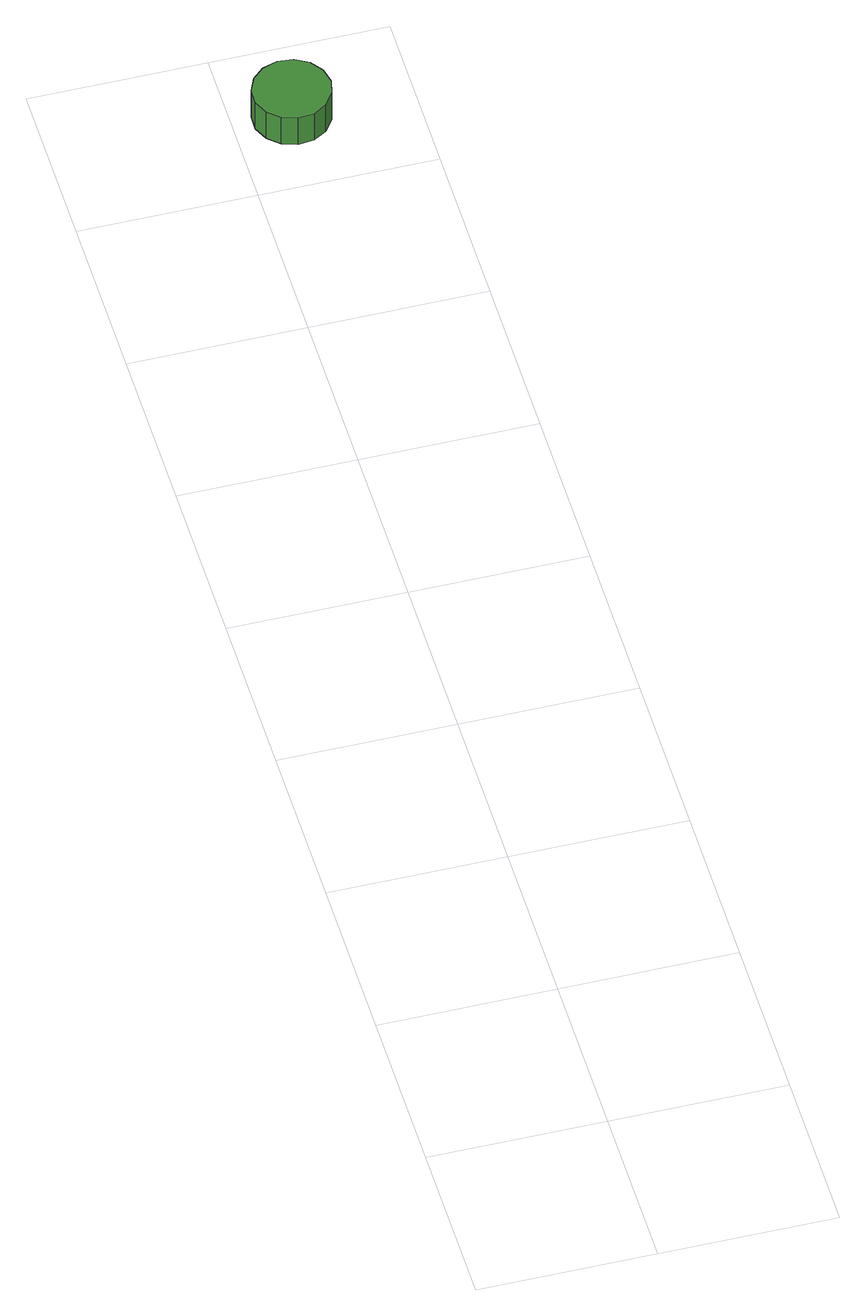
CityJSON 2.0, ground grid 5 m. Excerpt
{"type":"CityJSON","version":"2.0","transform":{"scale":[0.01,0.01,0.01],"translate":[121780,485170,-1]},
"CityObjects":{
"tree1":{"type":"SolitaryVegetationObject","attributes":{"function":"something"},"geometry":[{"type":"MultiSurface","lod":"1","boundaries":[[[0,1,2,3,4,5,6,7,8,9,10,11,12,13,14]],[[15,16,17,18,19,20,21,22,23,24,25,26,27,28,29]],[[0,29,28,1]],[[1,28,27,2]],[[2,27,26,3]],[[3,26,25,4]],[[4,25,24,5]],[[5,24,23,6]],[[6,23,22,7]],[[7,22,21,8]],[[8,21,20,9]],[[9,20,19,10]],[[10,19,18,11]],[[11,18,17,12]],[[12,17,16,13]],[[13,16,15,14]],[[14,15,29,0]]]}]},
"tree2":{"type":"SolitaryVegetationObject","attributes":{"function":"something"}},
"tree3":{"type":"SolitaryVegetationObject","attributes":{"function":"something"}}
},
"vertices":[
[271,3757,127],[261,3801,127],[235,3837,127],[196,3860,127],[152,3864,127],[109,3850,127],[76,3820,127],[57,3779,127],[57,3735,127],[76,3694,127],[109,3664,127],[152,3650,127],[196,3654,127],[235,3677,127],[261,3713,127],[261,3713,25],[235,3677,25],[196,3654,25],[152,3650,25],[109,3664,25],[76,3694,25],[57,3735,25],[57,3779,25],[76,3820,25],[109,3850,25],[152,3864,25],[196,3860,25],[235,3837,25],[261,3801,25],[271,3757,25]
]}
